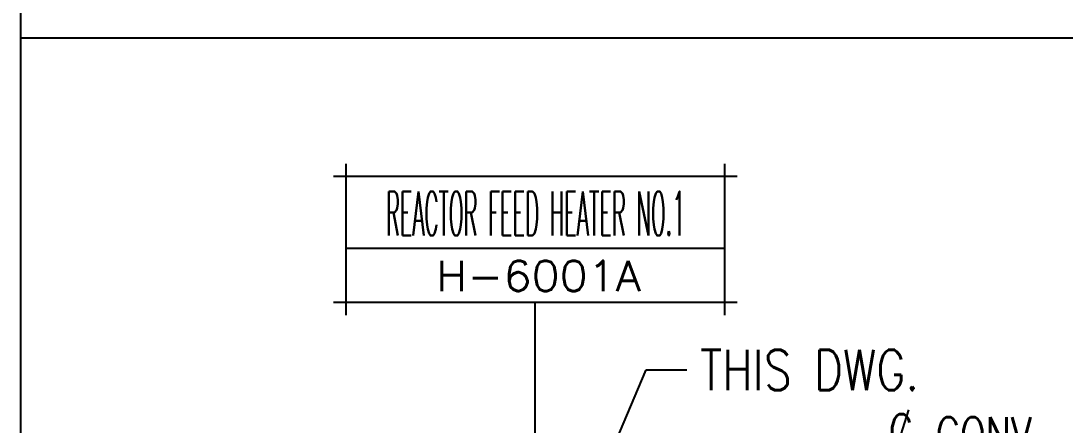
# Model space of a CAD drawing. Header units: millimetres. Extents: x 0 to 134087, y -49114 to 20834.
# Drawn here: x 64060 to 65996, y -38934 to -38184 of the extents above; entities that cross this region are included whole.
import ezdxf
from ezdxf.enums import TextEntityAlignment as Align

# ---------------------------------------------------------------- set-up
doc = ezdxf.new("R2010")
doc.units = ezdxf.units.MM
doc.header["$LTSCALE"] = 35
for name, color, linetype in [('CON-C', 4, 'Continuous'), ('CON-G', 3, 'Continuous'), ('CON-W', 7, 'Continuous'), ('CON-Y', 2, 'Continuous'), ('Dim-W', 7, 'Continuous'), ('LOGO-FRAME', 7, 'Continuous'), ('TXT-Y', 2, 'Continuous')]:
    doc.layers.add(name, color=color, linetype=linetype)
doc.styles.add('SIMPLEX', font='simplex.shx', dxfattribs={"width": 0.8})
doc.dimstyles.new('DIM25', dxfattribs={"dimscale": 25, "dimtxt": 2.5, "dimasz": 2.5, "dimexe": 1, "dimexo": 1, "dimgap": 1, "dimtad": 1, "dimdec": 1, "dimdsep": 46, "dimtxsty": 'SIMPLEX', "dimcen": 0, "dimclrt": 2, "dimazin": 2, "dimtfac": 1, "dimtdec": 1, "dimtix": 1, "dimtmove": 2, "dimatfit": 0, "dimfxl": 0.18, "dimtolj": 1, "dimtzin": 0, "dimarcsym": 0})

# ---------------------------------------------------------------- blocks, each defined once
blk = doc.blocks.new('NAMETAG')
at = {"layer": 'CON-W'}
for p, q in [((-15, 1), (-15, -11)), ((15, 1), (15, -11)), ((-16, 0), (16, 0)), ((-15, -5.7), (15, -5.7)), ((-16, -10), (16, -10))]:
    blk.add_line(p, q, dxfattribs=at)
at = {"layer": 'CON-C', "style": 'SIMPLEX', "width": 0.8}
blk.add_attdef('HEATER', text='', height=3.5, dxfattribs=at).set_placement((-0.04, -4.68), align=Align.CENTER)
at = {"layer": 'CON-G', "style": 'SIMPLEX', "width": 0.992635}
blk.add_attdef('NO.\\H-0000-0', text='', height=2.4, dxfattribs=at).set_placement((-13.7, -9.08), (13.64, -9.08), align=Align.FIT)
blk = doc.blocks.new('cl-mark')
at = {"layer": 'CON-Y'}
blk.add_lwpolyline([(0.508, 1.608), (-0.513, -1.624), (0.786, -1.624)], dxfattribs=at)
at = {"layer": 'CON-Y', "style": 'SIMPLEX', "width": 0.8}
blk.add_text('C', height=2.5, dxfattribs=at).set_placement((-0.047, 0.017), align=Align.MIDDLE)

msp = doc.modelspace()

# ---------------------------------------------------------------- linework, layer by layer
at = {"layer": 'CON-C'}
for p, q in [((64060.0429, -40415.2541), (64060.0429, -34450.182)), ((64060.0429, -38215.2541), (67357.698, -38215.2541))]:
    msp.add_line(p, q, dxfattribs=at)
at = {"layer": 'CON-W'}
msp.add_line((65219.6084, -38831.3995), (65294.6084, -38831.3995), dxfattribs=at)
at = {"layer": 'CON-Y'}
msp.add_line((65013.8364, -39109.9139), (65013.8364, -38706.5161), dxfattribs=at)

# ---------------------------------------------------------------- block references
at = {"layer": 'LOGO-FRAME'}
ref = msp.add_blockref('NAMETAG', (65013.8364, -38472.5161), dxfattribs=dict(at, xscale=-23.40000000000001, yscale=23.40000000000001, zscale=23.40000000000001))
ref.add_attrib('HEATER', 'REACTOR FEED HEATER NO.1', dxfattribs={"layer": 'CON-C', "height": 81.9, "style": 'SIMPLEX', "width": 0.35}).set_placement((65014.7724, -38582.0281), align=Align.CENTER)
ref.add_attrib('NO.\\H-0000-0', '   H-6001A   ', dxfattribs={"layer": 'CON-G', "height": 56.16, "style": 'SIMPLEX', "width": 0.920096}).set_placement((64694.6604, -38684.9881), (65334.4164, -38684.9881), align=Align.FIT)
at = {"layer": 'TXT-Y'}
ref = msp.add_blockref('cl-mark', (65693.0642, -38945.2937), dxfattribs=dict(at, xscale=25, yscale=25, zscale=25))
ref.add_attrib('EQUIP-NAME', 'CONV.', (65756.5982, -38981.5867), dxfattribs={"layer": '0', "height": 62.5, "style": 'SIMPLEX', "width": 0.8})

# ---------------------------------------------------------------- texts
at = {"layer": 'CON-G', "style": 'SIMPLEX', "width": 0.8}
msp.add_text('THIS DWG.', height=75, dxfattribs=at).set_placement((65319.3941, -38868.8995))

# ---------------------------------------------------------------- leaders
at = {"layer": 'Dim-W'}
msp.add_leader([(65067.2599, -39187.488), (65219.6084, -38831.3995)], dimstyle='DIM25', override={"dimdec": 0, "dimtdec": 0, "dimtix": 0, "dimatfit": 2, "dimtfill": 1}, dxfattribs=at)

doc.saveas('drawing.dxf')
